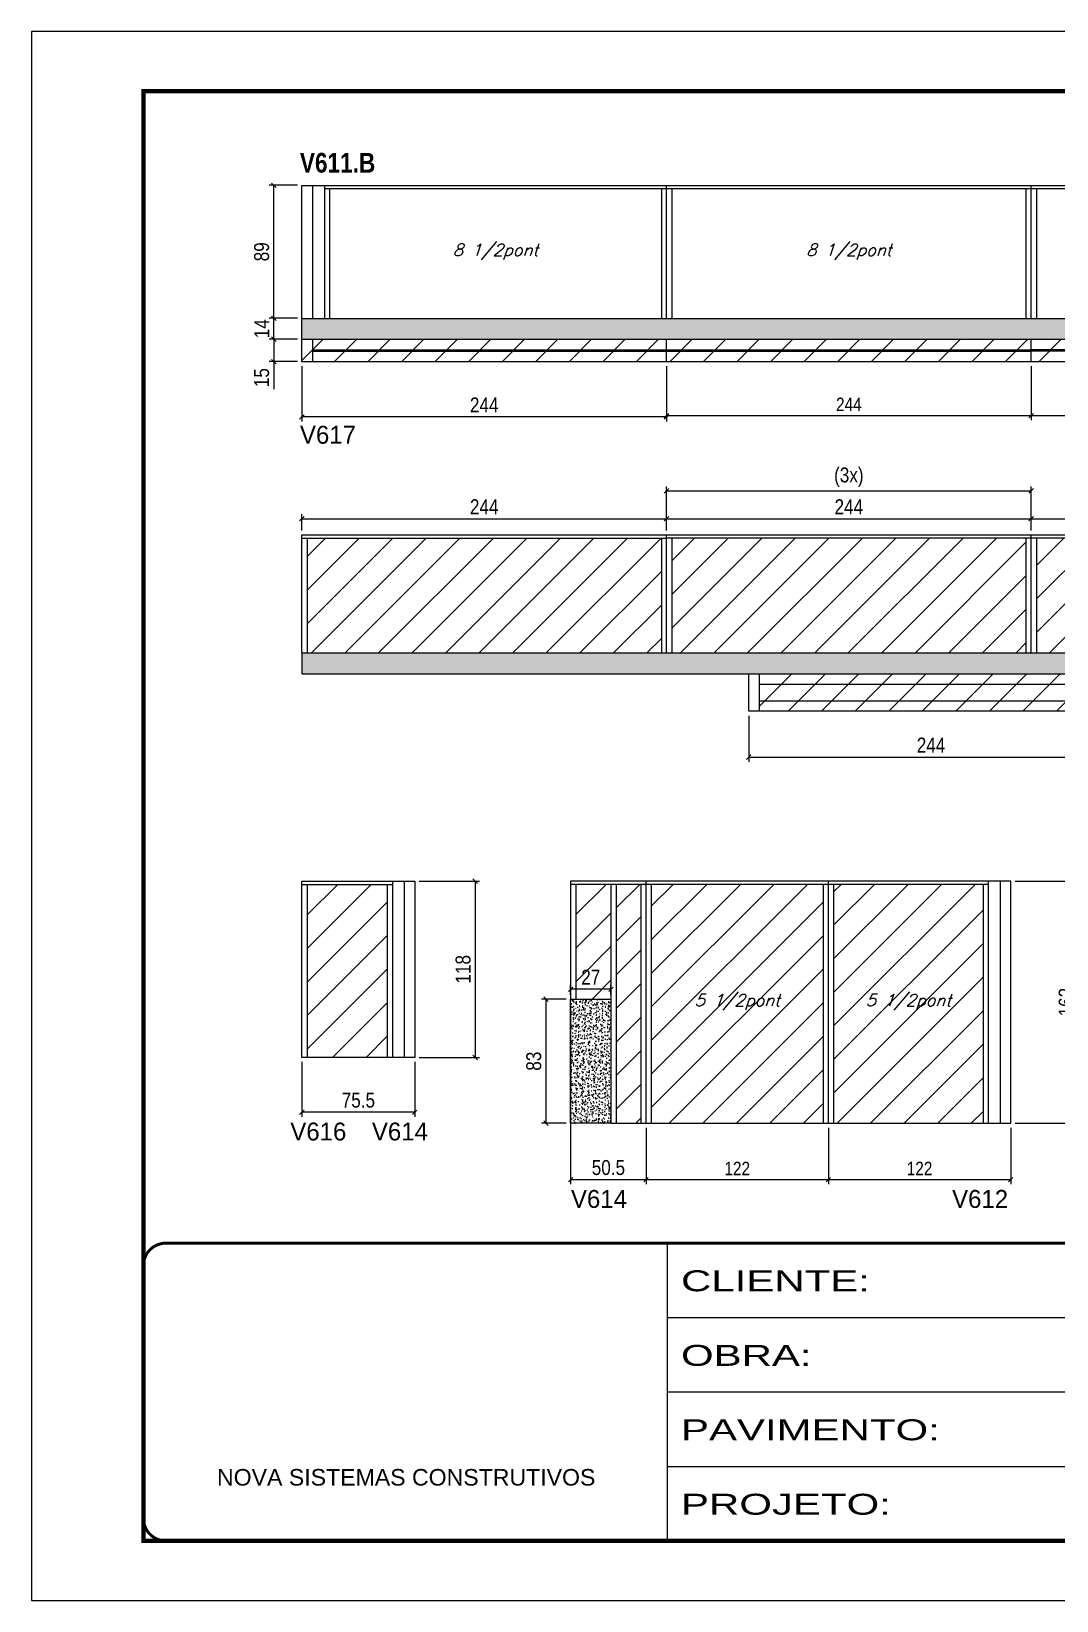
# Model space of a CAD drawing. Extents: x 13154 to 22413, y 1253 to 30260.
# Drawn here: x 13154 to 13840, y 24225 to 25275 of the extents above; entities that cross this region are included whole.
import ezdxf

# ---------------------------------------------------------------- set-up
doc = ezdxf.new("R2010")
doc.units = 0
doc.linetypes.add('CONTINUO', pattern=[0])
doc.linetypes.add('DASHED', pattern=[0.75, 0.5, -0.25])
for name, color, linetype in [('5', 5, 'Continuous'), ('COTA', 241, 'Continuous'), ('NOMENCLATURA', 7, 'Continuous'), ('Painéis', 200, 'Continuous'), ('SARR_2.2x7', 40, 'Continuous'), ('SARR_3.5x7', 81, 'Continuous'), ('texto', 7, 'Continuous')]:
    doc.layers.add(name, color=color, linetype=linetype)
for name, color, linetype, lineweight in [('Folhas', 255, 'Continuous', 9), ('Hachura', 251, 'Continuous', 9), ('SARRAFO DE PRESSAO', 251, 'DASHED', 9)]:
    doc.layers.add(name, color=color, linetype=linetype, lineweight=lineweight)
doc.styles.add('ARIAL', font='arial.ttf')
doc.styles.add('COTA TECNICA', font='techl___.ttf', dxfattribs={"height": 10})
doc.styles.add('COTA TECNICA-50', font='techl___.ttf', dxfattribs={"height": 9})
doc.styles.add('Romans', font='romans.shx')
doc.styles.add('ROMAS860', font='ROMAS860.SHX')
doc.styles.add('TECNICA', font='techb___.ttf', dxfattribs={"height": 10})
doc.styles.add('Tecnologia', font='')
doc.styles.get('Tecnologia').set_extended_font_data('Forgotten Futurist')
doc.dimstyles.new('COTA PAINEL-50', dxfattribs={"dimtxt": 9, "dimasz": 3, "dimexe": 3, "dimexo": 3, "dimgap": 3, "dimtad": 1, "dimdec": 1, "dimzin": 12, "dimdsep": 46, "dimtxsty": 'COTA TECNICA-50', "dimblk1": 'OBLIQUE', "dimblk2": 'OBLIQUE', "dimsah": 1, "dimcen": 0.9, "dimclrd": 4, "dimclre": 4, "dimclrt": 240, "dimadec": 1, "dimazin": 3, "dimtfac": 1, "dimtdec": 1, "dimtmove": 0, "dimatfit": 3, "dimfxl": 1, "dimtolj": 1, "dimtzin": 12, "dimarcsym": 0})
doc.dimstyles.new('PAINEL', dxfattribs={"dimtxt": 10, "dimasz": 3, "dimexe": 3, "dimexo": 3, "dimgap": 3, "dimtad": 1, "dimdec": 1, "dimzin": 12, "dimdsep": 46, "dimtxsty": 'COTA TECNICA', "dimblk1": 'OBLIQUE', "dimblk2": 'OBLIQUE', "dimsah": 1, "dimcen": 0.9, "dimclrd": 4, "dimclre": 4, "dimclrt": 240, "dimadec": 1, "dimazin": 3, "dimtfac": 1, "dimtdec": 1, "dimtmove": 0, "dimatfit": 3, "dimfxl": 1, "dimtolj": 1, "dimtzin": 12, "dimarcsym": 0})

# ---------------------------------------------------------------- blocks, each defined once
blk = doc.blocks.new('9999999999')
at = {"color": 30, "linetype": 'CONTINUO'}
for p, q in [((98564.6, 34230.2), (98564.6, 34429.4)), ((98564.6, 34379.6), (99584, 34379.6)), ((98564.6, 34329.8), (99488, 34329.8)), ((98564.6, 34280), (99488, 34280))]:
    blk.add_line(p, q, dxfattribs=at)
at = {"color": 30, "linetype": 'CONTINUO', "const_width": 2}
blk.add_lwpolyline([(99584, 34230.2), (99584, 34414.4, 0.414214), (99569, 34429.4), (98229, 34429.4, 0.414214), (98214, 34414.4), (98214, 34245.2, 0.414214), (98229, 34230.2), (99584, 34230.2)], format="xyb", dxfattribs=at)
at = {"layer": 'Folhas'}
blk.add_lwpolyline([(98139, 34190.2), (99624, 34190.2), (99624, 35240.2), (98139, 35240.2)], close=True, dxfattribs=at)
at = {"layer": 'Folhas', "color": 30, "const_width": 3}
blk.add_lwpolyline([(98214, 34230.2), (99584, 34230.2), (99584, 35200.2), (98214, 35200.2)], close=True, dxfattribs=at)
at = {"color": 7, "linetype": 'Continuous', "ltscale": 5, "style": 'ARIAL'}
blk.add_text('NOVA SISTEMAS CONSTRUTIVOS', height=11.059, dxfattribs=at).set_placement((98263.2, 34267.2))
at = {"layer": 'Folhas', "color": 7, "style": 'Tecnologia', "width": 1.5}
for s, p in [('CLIENTE:', (98573.7, 34397.2)), ('OBRA:', (98573.7, 34347.3)), ('PAVIMENTO:', (98573.7, 34297.5)), ('PROJETO:', (98573.7, 34247.7))]:
    blk.add_text(s, height=14, dxfattribs=at).set_placement(p)
blk = doc.blocks.new('_Oblique')
at = {"color": 0, "linetype": 'ByBlock', "lineweight": -2}
blk.add_line((-0.5, -0.5), (0.5, 0.5), dxfattribs=at)
blk = doc.blocks.new('*D344')
at = {"layer": 'COTA', "color": 4, "linetype": 'ByBlock', "lineweight": -2, "transparency": 16777216}
for p, q in [((13579.4, 25050.9), (13579.4, 25014.8)), ((13823.4, 25050.9), (13823.4, 25014.8)), ((13579.4, 25017.8), (13823.4, 25017.8))]:
    blk.add_line(p, q, dxfattribs=at)
at = {"layer": 'Defpoints', "color": 0, "linetype": 'ByBlock', "transparency": 16777216}
for p in [(13579.4, 25053.9), (13823.4, 25053.9), (13823.4, 25017.8)]:
    blk.add_point(p, dxfattribs=at)
at = {"layer": 'COTA', "color": 4, "linetype": 'ByBlock', "lineweight": -2, "transparency": 16777216, "xscale": 3, "yscale": 3, "zscale": 3, "rotation": 180}
blk.add_blockref('_Oblique', (13579.4, 25017.8), dxfattribs=at)
at = {"layer": 'COTA', "color": 4, "linetype": 'ByBlock', "lineweight": -2, "transparency": 16777216, "xscale": 3, "yscale": 3, "zscale": 3}
blk.add_blockref('_Oblique', (13823.4, 25017.8), dxfattribs=at)
at = {"layer": 'COTA', "color": 240, "linetype": 'ByBlock', "transparency": 16777216, "insert": (13701.4, 25025.3), "char_height": 9, "attachment_point": 5, "style": 'COTA TECNICA-50'}
blk.add_mtext('\\A1;244', dxfattribs=at)
blk = doc.blocks.new('*D345')
at = {"layer": 'COTA', "color": 4, "linetype": 'ByBlock', "lineweight": -2, "transparency": 16777216}
for p, q in [((13335.4, 25050.9), (13335.4, 25013.9)), ((13579.4, 25050.9), (13579.4, 25013.9)), ((13579.4, 25016.9), (13335.4, 25016.9))]:
    blk.add_line(p, q, dxfattribs=at)
at = {"layer": 'Defpoints', "color": 0, "linetype": 'ByBlock', "transparency": 16777216}
for p in [(13335.4, 25053.9), (13579.4, 25053.9), (13335.4, 25016.9)]:
    blk.add_point(p, dxfattribs=at)
at = {"layer": 'COTA', "color": 4, "linetype": 'ByBlock', "lineweight": -2, "transparency": 16777216, "xscale": 3, "yscale": 3, "zscale": 3, "rotation": 180}
blk.add_blockref('_Oblique', (13335.4, 25016.9), dxfattribs=at)
at = {"layer": 'COTA', "color": 4, "linetype": 'ByBlock', "lineweight": -2, "transparency": 16777216, "xscale": 3, "yscale": 3, "zscale": 3}
blk.add_blockref('_Oblique', (13579.4, 25016.9), dxfattribs=at)
at = {"layer": 'COTA', "color": 240, "linetype": 'ByBlock', "transparency": 16777216, "insert": (13457.4, 25024.9), "char_height": 10, "attachment_point": 5, "style": 'COTA TECNICA'}
blk.add_mtext('\\A1;244', dxfattribs=at)
blk = doc.blocks.new('*D346')
at = {"layer": 'COTA', "color": 4, "linetype": 'ByBlock', "lineweight": -2, "transparency": 16777216}
for p, q in [((13823.4, 25050.9), (13823.4, 25014.8)), ((14067.4, 25050.9), (14067.4, 25014.8)), ((13823.4, 25017.8), (14067.4, 25017.8))]:
    blk.add_line(p, q, dxfattribs=at)
at = {"layer": 'Defpoints', "color": 0, "linetype": 'ByBlock', "transparency": 16777216}
for p in [(13823.4, 25053.9), (14067.4, 25053.9), (14067.4, 25017.8)]:
    blk.add_point(p, dxfattribs=at)
at = {"layer": 'COTA', "color": 4, "linetype": 'ByBlock', "lineweight": -2, "transparency": 16777216, "xscale": 3, "yscale": 3, "zscale": 3, "rotation": 180}
blk.add_blockref('_Oblique', (13823.4, 25017.8), dxfattribs=at)
at = {"layer": 'COTA', "color": 4, "linetype": 'ByBlock', "lineweight": -2, "transparency": 16777216, "xscale": 3, "yscale": 3, "zscale": 3}
blk.add_blockref('_Oblique', (14067.4, 25017.8), dxfattribs=at)
at = {"layer": 'COTA', "color": 240, "linetype": 'ByBlock', "transparency": 16777216, "insert": (13945.4, 25025.8), "char_height": 10, "attachment_point": 5, "style": 'COTA TECNICA'}
blk.add_mtext('\\A1;244', dxfattribs=at)
blk = doc.blocks.new('*D365')
at = {"layer": 'COTA', "color": 4, "lineweight": -2, "transparency": 16777216}
for p, q in [((13335.4, 24585.3), (13335.4, 24548.6)), ((13410.9, 24585.3), (13410.9, 24548.6)), ((13410.9, 24551.6), (13335.4, 24551.6))]:
    blk.add_line(p, q, dxfattribs=at)
at = {"layer": 'Defpoints', "color": 0, "transparency": 16777216}
for p in [(13335.4, 24588.3), (13410.9, 24588.3), (13335.4, 24551.6)]:
    blk.add_point(p, dxfattribs=at)
at = {"layer": 'COTA', "color": 4, "lineweight": -2, "transparency": 16777216, "xscale": 3, "yscale": 3, "zscale": 3, "rotation": 180}
blk.add_blockref('_Oblique', (13335.4, 24551.6), dxfattribs=at)
at = {"layer": 'COTA', "color": 4, "lineweight": -2, "transparency": 16777216, "xscale": 3, "yscale": 3, "zscale": 3}
blk.add_blockref('_Oblique', (13410.9, 24551.6), dxfattribs=at)
at = {"layer": 'COTA', "color": 240, "transparency": 16777216, "insert": (13373.2, 24559.7), "char_height": 10, "attachment_point": 5, "style": 'COTA TECNICA'}
blk.add_mtext('\\A1;75.5', dxfattribs=at)
blk = doc.blocks.new('*D364')
at = {"layer": 'COTA', "color": 4, "lineweight": -2, "transparency": 16777216}
for p, q in [((13413.9, 24706.3), (13454.3, 24706.3)), ((13451.3, 24706.3), (13451.3, 24588.3)), ((13413.9, 24588.3), (13454.3, 24588.3))]:
    blk.add_line(p, q, dxfattribs=at)
at = {"layer": 'Defpoints', "color": 0, "transparency": 16777216}
for p in [(13410.9, 24706.3), (13410.9, 24588.3), (13451.3, 24588.3)]:
    blk.add_point(p, dxfattribs=at)
at = {"layer": 'COTA', "color": 4, "lineweight": -2, "transparency": 16777216, "xscale": 3, "yscale": 3, "zscale": 3}
for p, rotation in [((13451.3, 24706.3), 90), ((13451.3, 24588.3), 270)]:
    blk.add_blockref('_Oblique', p, dxfattribs=dict(at, rotation=rotation))
at = {"layer": 'COTA', "color": 240, "transparency": 16777216, "insert": (13443.3, 24647.3), "char_height": 10, "attachment_point": 5, "rotation": 90, "style": 'COTA TECNICA'}
blk.add_mtext('\\A1;118', dxfattribs=at)
blk = doc.blocks.new('*D366')
at = {"layer": 'COTA', "color": 4, "linetype": 'ByBlock', "lineweight": -2, "transparency": 16777216}
for p, q in [((13687.7, 24541.3), (13687.7, 24503.5)), ((13809.7, 24541.3), (13809.7, 24503.5)), ((13809.7, 24506.5), (13687.7, 24506.5))]:
    blk.add_line(p, q, dxfattribs=at)
at = {"layer": 'Defpoints', "color": 0, "linetype": 'ByBlock', "transparency": 16777216}
for p in [(13687.7, 24544.3), (13809.7, 24544.3), (13687.7, 24506.5)]:
    blk.add_point(p, dxfattribs=at)
at = {"layer": 'COTA', "color": 4, "linetype": 'ByBlock', "lineweight": -2, "transparency": 16777216, "xscale": 3, "yscale": 3, "zscale": 3, "rotation": 180}
blk.add_blockref('_Oblique', (13687.7, 24506.5), dxfattribs=at)
at = {"layer": 'COTA', "color": 4, "linetype": 'ByBlock', "lineweight": -2, "transparency": 16777216, "xscale": 3, "yscale": 3, "zscale": 3}
blk.add_blockref('_Oblique', (13809.7, 24506.5), dxfattribs=at)
at = {"layer": 'COTA', "color": 240, "linetype": 'ByBlock', "transparency": 16777216, "insert": (13748.7, 24514), "char_height": 9, "attachment_point": 5, "style": 'COTA TECNICA-50'}
blk.add_mtext('\\A1;122', dxfattribs=at)
blk = doc.blocks.new('*D367')
at = {"layer": 'COTA', "color": 4, "linetype": 'ByBlock', "lineweight": -2, "transparency": 16777216}
for p, q in [((13565.7, 24541.3), (13565.7, 24503.5)), ((13687.7, 24541.3), (13687.7, 24503.5)), ((13687.7, 24506.5), (13565.7, 24506.5))]:
    blk.add_line(p, q, dxfattribs=at)
at = {"layer": 'Defpoints', "color": 0, "linetype": 'ByBlock', "transparency": 16777216}
for p in [(13565.7, 24544.3), (13687.7, 24544.3), (13565.7, 24506.5)]:
    blk.add_point(p, dxfattribs=at)
at = {"layer": 'COTA', "color": 4, "linetype": 'ByBlock', "lineweight": -2, "transparency": 16777216, "xscale": 3, "yscale": 3, "zscale": 3, "rotation": 180}
blk.add_blockref('_Oblique', (13565.7, 24506.5), dxfattribs=at)
at = {"layer": 'COTA', "color": 4, "linetype": 'ByBlock', "lineweight": -2, "transparency": 16777216, "xscale": 3, "yscale": 3, "zscale": 3}
blk.add_blockref('_Oblique', (13687.7, 24506.5), dxfattribs=at)
at = {"layer": 'COTA', "color": 240, "linetype": 'ByBlock', "transparency": 16777216, "insert": (13626.7, 24514), "char_height": 9, "attachment_point": 5, "style": 'COTA TECNICA-50'}
blk.add_mtext('\\A1;122', dxfattribs=at)
blk = doc.blocks.new('*D368')
at = {"layer": 'COTA', "color": 4, "lineweight": -2, "transparency": 16777216}
for p, q in [((13515.2, 24624.3), (13515.2, 24503.5)), ((13565.7, 24541.3), (13565.7, 24503.5)), ((13565.7, 24506.5), (13515.2, 24506.5))]:
    blk.add_line(p, q, dxfattribs=at)
at = {"layer": 'Defpoints', "color": 0, "transparency": 16777216}
for p in [(13515.2, 24627.3), (13565.7, 24544.3), (13515.2, 24506.5)]:
    blk.add_point(p, dxfattribs=at)
at = {"layer": 'COTA', "color": 4, "lineweight": -2, "transparency": 16777216, "xscale": 3, "yscale": 3, "zscale": 3, "rotation": 180}
blk.add_blockref('_Oblique', (13515.2, 24506.5), dxfattribs=at)
at = {"layer": 'COTA', "color": 4, "lineweight": -2, "transparency": 16777216, "xscale": 3, "yscale": 3, "zscale": 3}
blk.add_blockref('_Oblique', (13565.7, 24506.5), dxfattribs=at)
at = {"layer": 'COTA', "color": 240, "transparency": 16777216, "insert": (13540.5, 24514.6), "char_height": 10, "attachment_point": 5, "style": 'COTA TECNICA'}
blk.add_mtext('\\A1;50.5', dxfattribs=at)
blk = doc.blocks.new('*D369')
at = {"layer": 'COTA', "color": 4, "lineweight": -2, "transparency": 16777216}
for p, q in [((13512.2, 24627.3), (13495.8, 24627.3)), ((13498.8, 24544.3), (13498.8, 24627.3)), ((13512.2, 24544.3), (13495.8, 24544.3))]:
    blk.add_line(p, q, dxfattribs=at)
at = {"layer": 'Defpoints', "color": 0, "transparency": 16777216}
for p in [(13498.8, 24627.3), (13515.2, 24627.3), (13515.2, 24544.3)]:
    blk.add_point(p, dxfattribs=at)
at = {"layer": 'COTA', "color": 4, "lineweight": -2, "transparency": 16777216, "xscale": 3, "yscale": 3, "zscale": 3}
for p, rotation in [((13498.8, 24627.3), 90), ((13498.8, 24544.3), 270)]:
    blk.add_blockref('_Oblique', p, dxfattribs=dict(at, rotation=rotation))
at = {"layer": 'COTA', "color": 240, "transparency": 16777216, "insert": (13490.6, 24585.8), "char_height": 10, "attachment_point": 5, "rotation": 90, "style": 'COTA TECNICA'}
blk.add_mtext('\\A1;83', dxfattribs=at)
blk = doc.blocks.new('*D370')
at = {"layer": 'COTA', "color": 4, "lineweight": -2, "transparency": 16777216}
for p, q in [((13812.7, 24706.3), (13858, 24706.3)), ((13855, 24706.3), (13855, 24544.3)), ((13812.7, 24544.3), (13858, 24544.3))]:
    blk.add_line(p, q, dxfattribs=at)
at = {"layer": 'Defpoints', "color": 0, "transparency": 16777216}
for p in [(13809.7, 24706.3), (13809.7, 24544.3), (13855, 24544.3)]:
    blk.add_point(p, dxfattribs=at)
at = {"layer": 'COTA', "color": 4, "lineweight": -2, "transparency": 16777216, "xscale": 3, "yscale": 3, "zscale": 3}
for p, rotation in [((13855, 24706.3), 90), ((13855, 24544.3), 270)]:
    blk.add_blockref('_Oblique', p, dxfattribs=dict(at, rotation=rotation))
at = {"layer": 'COTA', "color": 240, "transparency": 16777216, "insert": (13846.9, 24625.3), "char_height": 10, "attachment_point": 5, "rotation": 90, "style": 'COTA TECNICA'}
blk.add_mtext('\\A1;162', dxfattribs=at)
blk = doc.blocks.new('*D371')
at = {"layer": 'COTA', "color": 4, "lineweight": -2, "transparency": 16777216}
for p, q in [((13515.2, 24630.3), (13515.2, 24636.9)), ((13542.2, 24633.9), (13515.2, 24633.9)), ((13542.2, 24630.3), (13542.2, 24636.9))]:
    blk.add_line(p, q, dxfattribs=at)
at = {"layer": 'Defpoints', "color": 0, "transparency": 16777216}
for p in [(13515.2, 24633.9), (13515.2, 24627.3), (13542.2, 24627.3)]:
    blk.add_point(p, dxfattribs=at)
at = {"layer": 'COTA', "color": 4, "lineweight": -2, "transparency": 16777216, "xscale": 3, "yscale": 3, "zscale": 3, "rotation": 180}
blk.add_blockref('_Oblique', (13515.2, 24633.9), dxfattribs=at)
at = {"layer": 'COTA', "color": 4, "lineweight": -2, "transparency": 16777216, "xscale": 3, "yscale": 3, "zscale": 3}
blk.add_blockref('_Oblique', (13542.2, 24633.9), dxfattribs=at)
at = {"layer": 'COTA', "color": 240, "transparency": 16777216, "insert": (13528.7, 24642), "char_height": 10, "attachment_point": 5, "style": 'COTA TECNICA'}
blk.add_mtext('\\A1;27', dxfattribs=at)
blk = doc.blocks.new('*D1544')
at = {"layer": 'COTA', "color": 4, "lineweight": -2, "transparency": 16777216}
for p, q in [((13335.4, 24941), (13335.4, 24951.8)), ((13335.4, 24948.8), (13579.4, 24948.8)), ((13579.4, 24941), (13579.4, 24951.8))]:
    blk.add_line(p, q, dxfattribs=at)
at = {"layer": 'Defpoints', "color": 0, "transparency": 16777216}
for p in [(13579.4, 24948.8), (13335.4, 24938), (13579.4, 24938)]:
    blk.add_point(p, dxfattribs=at)
at = {"layer": 'COTA', "color": 4, "lineweight": -2, "transparency": 16777216, "xscale": 3, "yscale": 3, "zscale": 3, "rotation": 180}
blk.add_blockref('_Oblique', (13335.4, 24948.8), dxfattribs=at)
at = {"layer": 'COTA', "color": 4, "lineweight": -2, "transparency": 16777216, "xscale": 3, "yscale": 3, "zscale": 3}
blk.add_blockref('_Oblique', (13579.4, 24948.8), dxfattribs=at)
at = {"layer": 'COTA', "color": 240, "transparency": 16777216, "insert": (13457.4, 24956.8), "char_height": 10, "attachment_point": 5, "style": 'COTA TECNICA'}
blk.add_mtext('\\A1;244', dxfattribs=at)
blk = doc.blocks.new('*D1545')
at = {"layer": 'COTA', "color": 4, "lineweight": -2, "transparency": 16777216}
for p, q in [((13579.4, 24941), (13579.4, 24951.8)), ((13579.4, 24948.8), (13823.4, 24948.8)), ((13823.4, 24941), (13823.4, 24951.8))]:
    blk.add_line(p, q, dxfattribs=at)
at = {"layer": 'Defpoints', "color": 0, "transparency": 16777216}
for p in [(13823.4, 24948.8), (13579.4, 24938), (13823.4, 24938)]:
    blk.add_point(p, dxfattribs=at)
at = {"layer": 'COTA', "color": 4, "lineweight": -2, "transparency": 16777216, "xscale": 3, "yscale": 3, "zscale": 3, "rotation": 180}
blk.add_blockref('_Oblique', (13579.4, 24948.8), dxfattribs=at)
at = {"layer": 'COTA', "color": 4, "lineweight": -2, "transparency": 16777216, "xscale": 3, "yscale": 3, "zscale": 3}
blk.add_blockref('_Oblique', (13823.4, 24948.8), dxfattribs=at)
at = {"layer": 'COTA', "color": 240, "transparency": 16777216, "insert": (13701.4, 24956.8), "char_height": 10, "attachment_point": 5, "style": 'COTA TECNICA'}
blk.add_mtext('\\A1;244', dxfattribs=at)
blk = doc.blocks.new('*D1546')
at = {"layer": 'COTA', "color": 4, "lineweight": -2, "transparency": 16777216}
for p, q in [((13823.4, 24941), (13823.4, 24951.8)), ((13823.4, 24948.8), (14006.9, 24948.8)), ((14006.9, 24941), (14006.9, 24951.8))]:
    blk.add_line(p, q, dxfattribs=at)
at = {"layer": 'Defpoints', "color": 0, "transparency": 16777216}
for p in [(14006.9, 24948.8), (13823.4, 24938), (14006.9, 24938)]:
    blk.add_point(p, dxfattribs=at)
at = {"layer": 'COTA', "color": 4, "lineweight": -2, "transparency": 16777216, "xscale": 3, "yscale": 3, "zscale": 3, "rotation": 180}
blk.add_blockref('_Oblique', (13823.4, 24948.8), dxfattribs=at)
at = {"layer": 'COTA', "color": 4, "lineweight": -2, "transparency": 16777216, "xscale": 3, "yscale": 3, "zscale": 3}
blk.add_blockref('_Oblique', (14006.9, 24948.8), dxfattribs=at)
at = {"layer": 'COTA', "color": 240, "transparency": 16777216, "insert": (13915.2, 24957), "char_height": 10, "attachment_point": 5, "style": 'COTA TECNICA'}
blk.add_mtext('\\A1;183.5', dxfattribs=at)
blk = doc.blocks.new('*D1548')
at = {"layer": 'COTA', "color": 4, "lineweight": -2, "transparency": 16777216}
for p, q in [((13579.4, 24941), (13579.4, 24970.4)), ((13823.4, 24941), (13823.4, 24970.4)), ((13579.4, 24967.4), (13823.4, 24967.4))]:
    blk.add_line(p, q, dxfattribs=at)
at = {"layer": 'Defpoints', "color": 0, "transparency": 16777216}
for p in [(13823.4, 24967.4), (13579.4, 24938), (13823.4, 24938)]:
    blk.add_point(p, dxfattribs=at)
at = {"layer": 'COTA', "color": 4, "lineweight": -2, "transparency": 16777216, "xscale": 3, "yscale": 3, "zscale": 3, "rotation": 180}
blk.add_blockref('_Oblique', (13579.4, 24967.4), dxfattribs=at)
at = {"layer": 'COTA', "color": 4, "lineweight": -2, "transparency": 16777216, "xscale": 3, "yscale": 3, "zscale": 3}
blk.add_blockref('_Oblique', (13823.4, 24967.4), dxfattribs=at)
at = {"layer": 'COTA', "color": 240, "transparency": 16777216, "insert": (13701.4, 24976.6), "char_height": 10, "attachment_point": 5, "style": 'COTA TECNICA'}
blk.add_mtext('\\A1;(3x)', dxfattribs=at)
blk = doc.blocks.new('*D1549')
at = {"layer": 'COTA', "color": 4, "lineweight": -2, "transparency": 16777216}
for p, q in [((13634.4, 24817), (13634.4, 24786.2)), ((13878.4, 24817), (13878.4, 24786.2)), ((13634.4, 24789.2), (13878.4, 24789.2))]:
    blk.add_line(p, q, dxfattribs=at)
at = {"layer": 'Defpoints', "color": 0, "transparency": 16777216}
for p in [(13634.4, 24820), (13878.4, 24820), (13878.4, 24789.2)]:
    blk.add_point(p, dxfattribs=at)
at = {"layer": 'COTA', "color": 4, "lineweight": -2, "transparency": 16777216, "xscale": 3, "yscale": 3, "zscale": 3, "rotation": 180}
blk.add_blockref('_Oblique', (13634.4, 24789.2), dxfattribs=at)
at = {"layer": 'COTA', "color": 4, "lineweight": -2, "transparency": 16777216, "xscale": 3, "yscale": 3, "zscale": 3}
blk.add_blockref('_Oblique', (13878.4, 24789.2), dxfattribs=at)
at = {"layer": 'COTA', "color": 240, "transparency": 16777216, "insert": (13756.4, 24797.3), "char_height": 10, "attachment_point": 5, "style": 'COTA TECNICA'}
blk.add_mtext('\\A1;244', dxfattribs=at)
blk = doc.blocks.new('*D1553')
at = {"layer": 'COTA', "color": 4, "lineweight": -2, "transparency": 16777216}
for p, q in [((13332.4, 25082.9), (13313.6, 25082.9)), ((13316.6, 25068.9), (13316.6, 25082.9)), ((13332.4, 25068.9), (13313.6, 25068.9))]:
    blk.add_line(p, q, dxfattribs=at)
at = {"layer": 'Defpoints', "color": 0, "transparency": 16777216}
for p in [(13316.6, 25082.9), (13335.4, 25082.9), (13335.4, 25068.9)]:
    blk.add_point(p, dxfattribs=at)
at = {"layer": 'COTA', "color": 4, "lineweight": -2, "transparency": 16777216, "xscale": 3, "yscale": 3, "zscale": 3}
for p, rotation in [((13316.6, 25082.9), 90), ((13316.6, 25068.9), 270)]:
    blk.add_blockref('_Oblique', p, dxfattribs=dict(at, rotation=rotation))
at = {"layer": 'COTA', "color": 240, "transparency": 16777216, "insert": (13308.5, 25075.9), "char_height": 10, "attachment_point": 5, "rotation": 90, "style": 'COTA TECNICA'}
blk.add_mtext('\\A1;14', dxfattribs=at)
blk = doc.blocks.new('*D1554')
at = {"layer": 'COTA', "color": 4, "lineweight": -2, "transparency": 16777216}
for p, q in [((13332.4, 25068.9), (13313.6, 25068.9)), ((13316.6, 25068.9), (13316.6, 25053.9)), ((13332.4, 25053.9), (13313.6, 25053.9)), ((13316.6, 25053.9), (13316.6, 25035.5))]:
    blk.add_line(p, q, dxfattribs=at)
at = {"layer": 'Defpoints', "color": 0, "transparency": 16777216}
for p in [(13335.4, 25068.9), (13316.6, 25053.9), (13335.4, 25053.9)]:
    blk.add_point(p, dxfattribs=at)
at = {"layer": 'COTA', "color": 4, "lineweight": -2, "transparency": 16777216, "xscale": 3, "yscale": 3, "zscale": 3}
for p, rotation in [((13316.6, 25068.9), 90), ((13316.6, 25053.9), 270)]:
    blk.add_blockref('_Oblique', p, dxfattribs=dict(at, rotation=rotation))
at = {"layer": 'COTA', "color": 240, "transparency": 16777216, "insert": (13308.5, 25043.2), "char_height": 10, "attachment_point": 5, "rotation": 90, "style": 'COTA TECNICA'}
blk.add_mtext('\\A1;15', dxfattribs=at)
blk = doc.blocks.new('*D1562')
at = {"layer": 'COTA', "color": 4, "lineweight": -2, "transparency": 16777216}
for p, q in [((13332.4, 25171.9), (13313.6, 25171.9)), ((13316.6, 25082.9), (13316.6, 25171.9)), ((13332.4, 25082.9), (13313.6, 25082.9))]:
    blk.add_line(p, q, dxfattribs=at)
at = {"layer": 'Defpoints', "color": 0, "transparency": 16777216}
for p in [(13316.6, 25171.9), (13335.4, 25171.9), (13335.4, 25082.9)]:
    blk.add_point(p, dxfattribs=at)
at = {"layer": 'COTA', "color": 4, "lineweight": -2, "transparency": 16777216, "xscale": 3, "yscale": 3, "zscale": 3}
for p, rotation in [((13316.6, 25171.9), 90), ((13316.6, 25082.9), 270)]:
    blk.add_blockref('_Oblique', p, dxfattribs=dict(at, rotation=rotation))
at = {"layer": 'COTA', "color": 240, "transparency": 16777216, "insert": (13308.5, 25127.4), "char_height": 10, "attachment_point": 5, "rotation": 90, "style": 'COTA TECNICA'}
blk.add_mtext('\\A1;89', dxfattribs=at)

msp = doc.modelspace()

# ---------------------------------------------------------------- hatches: boundary and pattern name
at = {"layer": 'COTA'}
h = msp.add_hatch(dxfattribs=at)
h.set_pattern_fill('AR-CONC', color=256, scale=0.03)
h.paths.add_polyline_path([(14075.93, 25078.85), (14311.43, 25078.85), (14519.43, 25078.85), (14519.43, 25092.85), (14297.43, 25092.85), (14067.43, 25092.85), (14048.93, 25092.85), (14048.93, 25082.85), (13335.43, 25082.85), (13335.43, 25068.85), (14075.93, 25068.85)])
h = msp.add_hatch(dxfattribs=at)
h.set_pattern_fill('AR-CONC', color=256, scale=0.03)
h.paths.add_polyline_path([(13634.43, 24844.99), (14250.93, 24844.99), (14250.93, 24858.99), (13823.43, 24858.99), (13335.43, 24858.99), (13335.43, 24844.99)])
h = msp.add_hatch(dxfattribs=at)
h.set_pattern_fill('AR-CONC', color=256, scale=0.03)
h.set_pattern_definition([(50, (-1514.9114, 0.8378), (5.4655401, -0.4781726), [0.5715, -6.2865]), (355, (-1514.9114, 0.838), (-1.0573026, 5.7317054), [0.4572, -5.0292175]), (100.451445, (-1514.456, 0.798), (4.4082374, 5.2535326), [0.4857003, -5.3427073]), (46.1842, (-1514.9114, 2.362), (8.1323712, -1.2612698), [0.85725, -9.42975]), (96.635558, (-1514.234, 2.257), (7.122124, 7.4227837), [0.7285507, -8.0140682]), (351.18415, (-1514.911, 2.362), (7.122124, 7.4227837), [0.685799, -7.543792]), (21, (-1514.1494, 1.9808), (4.54843174, -3.06795595), [0.5715, -6.2865]), (326, (-1514.1494, 1.981), (1.8540609, 5.525639), [0.4572, -5.0292]), (71.451445, (-1513.7703, 1.725), (6.4024926, 2.4576831), [0.4857003, -5.3426981]), (37.5, (-1514.9114, 0.8378), (0.0926581, 2.53665117), [0, -4.96824, 0, -5.1054, 0, -5.04825]), (7.5, (-1514.9114, 0.8378), (2.00458988, 3.00541724), [0, -2.91084, 0, -4.85394, 0, -1.92405]), (327.5, (-1516.6106, 0.8378), (4.06771786, -0.17186232), [0, -1.905, 0, -5.9436, 0, -7.8867]), (317.5, (-1517.3726, 0.8378), (4.44387544, 0.76279473), [0, -2.4765, 0, -3.94716, 0, -5.6007])])
h.paths.add_polyline_path([(13515.23, 24544.33), (13542.23, 24544.33), (13542.23, 24627.33), (13515.23, 24627.33)])
at = {"layer": 'Hachura', "linetype": 'ByBlock'}
h = msp.add_hatch(dxfattribs=at)
h.set_pattern_fill('ANSI31', color=256, scale=5)
h.paths.add_polyline_path([(14189.43, 25092.85), (14189.43, 25169.65), (14070.93, 25169.65), (14070.93, 25092.85)])
h.paths.add_polyline_path([(14189.43, 25169.65), (14189.43, 25092.85), (14293.93, 25092.85), (14293.93, 25169.65)])
h.paths.add_polyline_path([(14300.93, 25169.65), (14300.93, 25092.85), (14515.93, 25092.85), (14515.93, 25169.65)])
h.paths.add_polyline_path([(14232.43, 24858.99), (14232.43, 24935.79), (14010.43, 24935.79), (14010.43, 24858.99)])
h.paths.add_polyline_path([(13826.93, 24935.79), (13826.93, 24858.99), (14003.43, 24858.99), (14003.43, 24935.79)])
h.paths.add_polyline_path([(13582.93, 24935.79), (13582.93, 24858.99), (13819.93, 24858.99), (13819.93, 24935.79)])
h.paths.add_polyline_path([(13338.93, 24935.79), (13338.93, 24858.99), (13575.93, 24858.99), (13575.93, 24935.79)])
h = msp.add_hatch(dxfattribs=at)
h.set_pattern_fill('ANSI31', color=256, scale=5)
h.paths.add_polyline_path([(13579.43, 25053.85), (13579.43, 25068.85), (13335.43, 25068.85), (13335.43, 25053.85)])
h.paths.add_polyline_path([(13823.43, 25053.85), (13823.43, 25068.85), (13579.43, 25068.85), (13579.43, 25053.85)])
h.paths.add_polyline_path([(13823.43, 25068.85), (13823.43, 25053.85), (14067.43, 25053.85), (14067.43, 25068.85)])
h.paths.add_polyline_path([(14075.93, 25078.85), (14075.93, 25068.85), (14067.43, 25068.85), (14067.43, 25053.85), (14311.43, 25053.85), (14311.43, 25078.85)])
h = msp.add_hatch(dxfattribs=at)
h.set_pattern_fill('ANSI31', color=256, scale=5)
h.set_pattern_definition([(45, (-3097.158, -3679.585), (-11.22532, 11.22532), [])])
h.paths.add_polyline_path([(13641.43, 24826.99), (13641.43, 24819.99), (13878.43, 24819.99), (13878.43, 24826.99)])
h.paths.add_polyline_path([(13641.43, 24837.99), (13641.43, 24826.99), (13878.43, 24826.99), (13878.43, 24837.99)])
h.paths.add_polyline_path([(13878.43, 24837.99), (13878.43, 24844.99), (13641.43, 24844.99), (13641.43, 24837.99)])
h.paths.add_polyline_path([(13878.43, 24844.99), (13878.43, 24837.99), (14122.43, 24837.99), (14122.43, 24844.99)])
h.paths.add_polyline_path([(13878.43, 24837.99), (13878.43, 24826.99), (14122.43, 24826.99), (14122.43, 24837.99)])
h.paths.add_polyline_path([(13878.43, 24826.99), (13878.43, 24819.99), (14122.43, 24819.99), (14122.43, 24826.99)])
h.paths.add_polyline_path([(14248.93, 24819.99), (14248.93, 24826.99), (14122.43, 24826.99), (14122.43, 24819.99)])
h.paths.add_polyline_path([(14250.93, 24826.99), (14250.93, 24837.99), (14122.43, 24837.99), (14122.43, 24826.99)])
h.paths.add_polyline_path([(14248.93, 24837.99), (14248.93, 24844.99), (14122.43, 24844.99), (14122.43, 24837.99)])
h = msp.add_hatch(dxfattribs=at)
h.set_pattern_fill('ANSI31', color=256, scale=5)
h.set_pattern_definition([(45, (-52.061, 0), (-11.22532, 11.22532), [])])
h.paths.add_polyline_path([(13392.43, 24704.13), (13338.93, 24704.13), (13338.93, 24588.33), (13392.43, 24588.33)])
h.paths.add_polyline_path([(13518.73, 24627.33), (13542.23, 24627.33), (13542.23, 24704.13), (13518.73, 24704.13)])
h.paths.add_polyline_path([(13545.73, 24544.33), (13562.23, 24544.33), (13562.23, 24704.13), (13545.73, 24704.13)])
h.paths.add_polyline_path([(13569.23, 24704.13), (13569.23, 24544.33), (13684.23, 24544.33), (13684.23, 24704.13)])
h.paths.add_polyline_path([(13791.23, 24704.13), (13691.23, 24704.13), (13691.23, 24544.33), (13791.23, 24544.33)])

# ---------------------------------------------------------------- linework, layer by layer
at = {"layer": 'COTA', "linetype": 'ByBlock'}
msp.add_line((13335.43, 25068.85), (13335.43, 25082.85), dxfattribs=at)
at = {"layer": 'COTA'}
for p, q in [((13335.43, 24858.99), (13335.43, 24844.99)), ((13335.43, 24844.99), (13634.43, 24844.99)), ((13515.23, 24544.33), (13515.23, 24627.33)), ((13542.23, 24544.33), (13515.23, 24544.33))]:
    msp.add_line(p, q, dxfattribs=at)
at = {"layer": 'Painéis', "linetype": 'Continuous'}
for p, q in [((13335.43, 25171.85), (14519.43, 25171.85)), ((13335.43, 25082.85), (13335.43, 25171.85)), ((13579.43, 25082.85), (13579.43, 25171.85)), ((13823.43, 25082.85), (13823.43, 25171.85)), ((13335.43, 25082.85), (14048.93, 25082.85)), ((13335.43, 25053.85), (13335.43, 25068.85)), ((13335.43, 25068.85), (14075.93, 25068.85)), ((13579.43, 25053.85), (13579.43, 25068.85)), ((13823.43, 25053.85), (13823.43, 25068.85)), ((14311.43, 25053.85), (13335.43, 25053.85)), ((13335.43, 24937.99), (14250.93, 24937.99)), ((13335.43, 24858.99), (13335.43, 24937.99)), ((13579.43, 24858.99), (13579.43, 24937.99)), ((13823.43, 24858.99), (13823.43, 24937.99)), ((13335.43, 24858.99), (13823.43, 24858.99)), ((13823.43, 24858.99), (14250.93, 24858.99)), ((13634.43, 24819.99), (13634.43, 24844.99)), ((13634.43, 24844.99), (14250.93, 24844.99)), ((14250.93, 24819.99), (13634.43, 24819.99)), ((13515.23, 24706.33), (13515.23, 24627.33)), ((13809.73, 24706.33), (13515.23, 24706.33)), ((13565.73, 24544.33), (13565.73, 24706.33)), ((13687.73, 24544.33), (13687.73, 24706.33)), ((13809.73, 24544.33), (13809.73, 24706.33)), ((13515.23, 24627.33), (13542.23, 24627.33)), ((13542.23, 24627.33), (13542.23, 24544.33)), ((13542.23, 24544.33), (13809.73, 24544.33))]:
    msp.add_line(p, q, dxfattribs=at)
msp.add_lwpolyline([(13335.43, 24706.33), (13410.93, 24706.33), (13410.93, 24588.33), (13335.43, 24588.33)], close=True, dxfattribs=at)
at = {"layer": 'SARR_2.2x7', "linetype": 'Continuous'}
for p, q in [((13342.43, 25171.85), (13342.43, 25082.85)), ((13350.43, 25169.65), (13579.43, 25169.65)), ((13579.43, 25169.65), (13823.43, 25169.65)), ((13823.43, 25169.65), (14067.43, 25169.65)), ((13342.43, 25068.85), (13342.43, 25053.85)), ((13342.43, 25061.85), (13579.43, 25061.85)), ((13342.43, 25060.85), (13579.43, 25060.85)), ((13579.43, 25061.85), (13823.43, 25061.85)), ((13579.43, 25060.85), (13823.43, 25060.85)), ((14067.43, 25061.85), (13823.43, 25061.85)), ((14067.43, 25060.85), (13823.43, 25060.85)), ((13335.43, 24935.79), (13579.43, 24935.79)), ((13823.43, 24935.79), (13579.43, 24935.79)), ((14006.93, 24935.79), (13823.43, 24935.79)), ((13641.43, 24844.99), (13641.43, 24819.99)), ((13641.43, 24837.99), (13878.43, 24837.99)), ((13641.43, 24826.99), (13878.43, 24826.99)), ((13335.43, 24704.13), (13395.93, 24704.13)), ((13403.93, 24706.33), (13403.93, 24588.33)), ((13565.73, 24704.13), (13515.23, 24704.13)), ((13687.73, 24704.13), (13565.73, 24704.13)), ((13794.73, 24704.13), (13687.73, 24704.13)), ((13802.73, 24706.33), (13802.73, 24544.33))]:
    msp.add_line(p, q, dxfattribs=at)
at = {"layer": 'SARR_3.5x7'}
for p, q in [((13350.43, 25171.85), (13350.43, 25082.85)), ((13353.93, 25169.65), (13353.93, 25082.85)), ((13575.93, 25169.65), (13575.93, 25082.85)), ((13582.93, 25169.65), (13582.93, 25082.85)), ((13819.93, 25169.65), (13819.93, 25082.85)), ((13826.93, 25169.65), (13826.93, 25082.85)), ((13338.93, 24935.79), (13338.93, 24858.99)), ((13575.93, 24935.79), (13575.93, 24858.99)), ((13582.93, 24935.79), (13582.93, 24858.99)), ((13819.93, 24935.79), (13819.93, 24858.99)), ((13826.93, 24935.79), (13826.93, 24858.99)), ((13338.93, 24704.13), (13338.93, 24588.33)), ((13392.43, 24704.13), (13392.43, 24588.33)), ((13395.93, 24706.33), (13395.93, 24588.33)), ((13518.73, 24704.13), (13518.73, 24627.33)), ((13542.23, 24704.13), (13542.23, 24627.33)), ((13545.73, 24704.13), (13545.73, 24544.33)), ((13562.23, 24704.13), (13562.23, 24544.33)), ((13569.23, 24704.13), (13569.23, 24544.33)), ((13684.23, 24704.13), (13684.23, 24544.33)), ((13691.23, 24704.13), (13691.23, 24544.33)), ((13791.23, 24704.13), (13791.23, 24544.33)), ((13794.73, 24706.33), (13794.73, 24544.33))]:
    msp.add_line(p, q, dxfattribs=at)

# ---------------------------------------------------------------- block references
at = {"layer": 'SARRAFO DE PRESSAO', "color": 6, "linetype": 'ByBlock'}
msp.add_blockref('9999999999', (-84984.6, -9965.33), dxfattribs=at)

# ---------------------------------------------------------------- texts
at = {"layer": '5', "linetype": 'Continuous', "style": 'ROMAS860'}
for s, p in [('V617', (13334.1, 24998.97)), ('V616', (13327.65, 24532.76)), ('V614', (13382.24, 24532.76)), ('V614', (13515.45, 24487.65)), ('V612', (13770.51, 24487.65))]:
    msp.add_text(s, height=12, rotation=359.99996, dxfattribs=at).set_placement(p)
at = {"layer": 'NOMENCLATURA', "style": 'TECNICA'}
msp.add_text('V611.B', height=13.2, dxfattribs=at).set_placement((13334.06, 25180.37))
at = {"layer": 'texto', "color": 2, "char_height": 8, "attachment_point": 5, "style": 'Romans'}
for s, insert in [('{\\Q19;\\C256;8 1/2pont}', (13464.93, 25127.35)), ('{\\Q19;\\C256;8 1/2pont}', (13701.43, 25127.35)), ('{\\Q19;\\C256;5 1/2pont}', (13626.73, 24625.33)), ('{\\Q19;\\C256;5 1/2pont}', (13741.23, 24625.33))]:
    msp.add_mtext(s, dxfattribs=dict(at, insert=insert))

# ---------------------------------------------------------------- dimensions: what is measured, and where the dimension line sits
at = {"layer": 'COTA'}
for base, p1, p2, angle, picture, middle in [((13316.57, 25171.85), (13335.43, 25082.85), (13335.43, 25171.85), 90, '*D1562', (13308.47, 25127.35)), ((13316.57, 25053.85), (13335.43, 25068.85), (13335.43, 25053.85), 90, '*D1554', (13308.46, 25043.17)), ((13451.35, 24588.33), (13410.93, 24706.33), (13410.93, 24588.33), 90, '*D364', (13443.25, 24647.33)), ((13854.98, 24544.33), (13809.73, 24706.33), (13809.73, 24544.33), 90, '*D370', (13846.88, 24625.33)), ((13498.84, 24627.33), (13515.23, 24544.33), (13515.23, 24627.33), 90, '*D369', (13490.6, 24585.83)), ((13515.23, 24506.45), (13565.73, 24544.33), (13515.23, 24627.33), 180, '*D368', (13540.48, 24514.56))]:
    dim = msp.add_linear_dim(base=base, p1=p1, p2=p2, angle=angle, dimstyle='PAINEL', dxfattribs=at)
    dim.commit()
    dim.dimension.update_dxf_attribs({"geometry": picture, "text_midpoint": middle})
dim = msp.add_linear_dim(base=(13316.57, 25082.85), p1=(13335.43, 25068.85), p2=(13335.43, 25082.85), angle=90, dimstyle='PAINEL', dxfattribs=at)
dim.commit()
dim.dimension.update_dxf_attribs({"geometry": '*D1553', "text_midpoint": (13316.57, 25075.85), "dimtype": 160})
at = {"layer": 'COTA', "linetype": 'ByBlock'}
dim = msp.add_linear_dim(base=(13335.43, 25016.87), p1=(13579.43, 25053.85), p2=(13335.43, 25053.85), angle=180, dimstyle='PAINEL', dxfattribs=at)
dim.commit()
dim.dimension.update_dxf_attribs({"geometry": '*D345', "text_midpoint": (13457.43, 25024.94)})
for base, p1, p2, picture, middle in [((13823.43, 25017.77), (13579.43, 25053.85), (13823.43, 25053.85), '*D344', (13701.43, 25025.33)), ((13565.73, 24506.45), (13687.73, 24544.33), (13565.73, 24544.33), '*D367', (13626.73, 24514))]:
    dim = msp.add_linear_dim(base=base, p1=p1, p2=p2, angle=180, dimstyle='COTA PAINEL-50', override={"dimarcsym": 1}, dxfattribs=at)
    dim.commit()
    dim.dimension.update_dxf_attribs({"geometry": picture, "text_midpoint": middle})
dim = msp.add_linear_dim(base=(14067.43, 25017.77), p1=(13823.43, 25053.85), p2=(14067.43, 25053.85), dimstyle='PAINEL', dxfattribs=at)
dim.commit()
dim.dimension.update_dxf_attribs({"geometry": '*D346', "text_midpoint": (13945.43, 25025.84)})
at = {"layer": 'COTA'}
dim = msp.add_linear_dim(base=(13823.43, 24967.35), p1=(13579.43, 24937.99), p2=(13823.43, 24937.99), text='(3x)', dimstyle='PAINEL', dxfattribs=at)
dim.commit()
dim.dimension.update_dxf_attribs({"geometry": '*D1548', "text_midpoint": (13701.43, 24976.57)})
for base, p1, p2, picture, middle in [((13579.43, 24948.77), (13335.43, 24937.99), (13579.43, 24937.99), '*D1544', (13457.43, 24956.84)), ((13878.43, 24789.19), (13634.43, 24819.99), (13878.43, 24819.99), '*D1549', (13756.43, 24797.27)), ((13515.23, 24633.91), (13542.23, 24627.33), (13515.23, 24627.33), '*D371', (13528.73, 24641.98)), ((13335.43, 24551.56), (13410.93, 24588.33), (13335.43, 24588.33), '*D365', (13373.18, 24559.67))]:
    dim = msp.add_linear_dim(base=base, p1=p1, p2=p2, dimstyle='PAINEL', dxfattribs=at)
    dim.commit()
    dim.dimension.update_dxf_attribs({"geometry": picture, "text_midpoint": middle})
for base, p1, p2, picture, middle in [((13823.43, 24948.77), (13579.43, 24937.99), (13823.43, 24937.99), '*D1545', (13701.43, 24956.84)), ((14006.93, 24948.77), (13823.43, 24937.99), (14006.93, 24937.99), '*D1546', (13915.18, 24957.01))]:
    dim = msp.add_linear_dim(base=base, p1=p1, p2=p2, dimstyle='PAINEL', override={"dimtmove": 1}, dxfattribs=at)
    dim.commit()
    dim.dimension.update_dxf_attribs({"geometry": picture, "text_midpoint": middle})
at = {"layer": 'COTA', "linetype": 'ByBlock'}
dim = msp.add_linear_dim(base=(13687.73, 24506.45), p1=(13809.73, 24544.33), p2=(13687.73, 24544.33), dimstyle='COTA PAINEL-50', override={"dimarcsym": 1}, dxfattribs=at)
dim.commit()
dim.dimension.update_dxf_attribs({"geometry": '*D366', "text_midpoint": (13748.73, 24514)})

doc.saveas('drawing.dxf')
